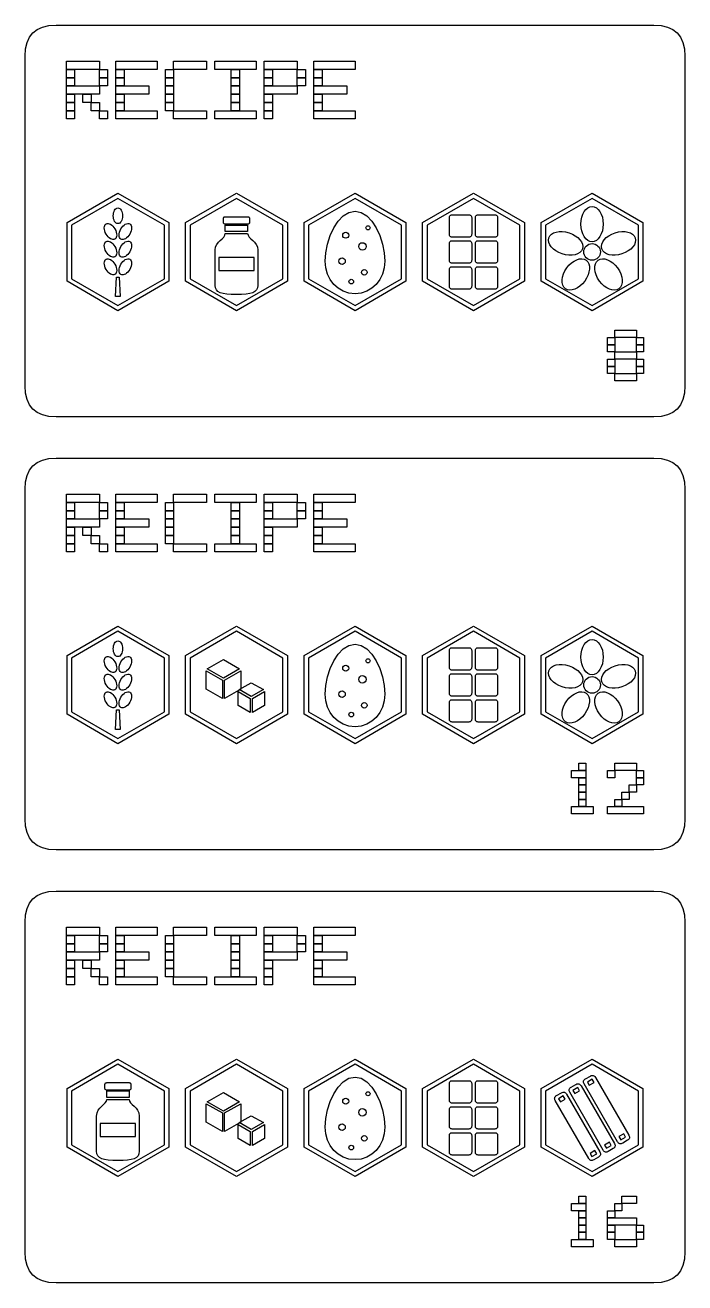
# Model space of a CAD drawing. Extents: x 4 to 296, y 4 to 580.
# Drawn here: x 208 to 272, y 147 to 269 of the extents above; entities that cross this region are included whole.
import ezdxf

# ---------------------------------------------------------------- set-up
doc = ezdxf.new("R2010")
doc.units = 0
doc.layers.add('CUT', color=1, linetype='CONTINUOUS')
doc.layers.add('RASTER', color=7, linetype='CONTINUOUS')

msp = doc.modelspace()

# ---------------------------------------------------------------- linework, layer by layer
at = {"layer": 'CUT'}
for points in [[(208, 266), (208.047, 266.703), (208.188, 267.312), (208.422, 267.828), (208.75, 268.25), (209.172, 268.578), (209.688, 268.812), (210.297, 268.953), (211, 269), (269, 269), (269.703, 268.953), (270.313, 268.812), (270.828, 268.578), (271.25, 268.25), (271.578, 267.828), (271.813, 267.312), (271.953, 266.703), (272, 266), (272, 234), (271.953, 233.297), (271.813, 232.687), (271.578, 232.172), (271.25, 231.75), (270.828, 231.422), (270.313, 231.187), (269.703, 231.047), (269, 231), (211, 231), (210.297, 231.047), (209.688, 231.187), (209.172, 231.422), (208.75, 231.75), (208.422, 232.172), (208.188, 232.687), (208.047, 233.297), (208, 234)], [(208, 224), (208.047, 224.703), (208.188, 225.312), (208.422, 225.828), (208.75, 226.25), (209.172, 226.578), (209.688, 226.812), (210.297, 226.953), (211, 227), (269, 227), (269.703, 226.953), (270.313, 226.812), (270.828, 226.578), (271.25, 226.25), (271.578, 225.828), (271.813, 225.312), (271.953, 224.703), (272, 224), (272, 192), (271.953, 191.297), (271.813, 190.687), (271.578, 190.172), (271.25, 189.75), (270.828, 189.422), (270.313, 189.187), (269.703, 189.047), (269, 189), (211, 189), (210.297, 189.047), (209.688, 189.187), (209.172, 189.422), (208.75, 189.75), (208.422, 190.172), (208.188, 190.687), (208.047, 191.297), (208, 192)], [(208, 182), (208.047, 182.703), (208.188, 183.312), (208.422, 183.828), (208.75, 184.25), (209.172, 184.578), (209.688, 184.812), (210.297, 184.953), (211, 185), (269, 185), (269.703, 184.953), (270.313, 184.812), (270.828, 184.578), (271.25, 184.25), (271.578, 183.828), (271.813, 183.312), (271.953, 182.703), (272, 182), (272, 150), (271.953, 149.297), (271.813, 148.687), (271.578, 148.172), (271.25, 147.75), (270.828, 147.422), (270.313, 147.187), (269.703, 147.047), (269, 147), (211, 147), (210.297, 147.047), (209.688, 147.187), (209.172, 147.422), (208.75, 147.75), (208.422, 148.172), (208.188, 148.687), (208.047, 149.297), (208, 150)]]:
    msp.add_lwpolyline(points, close=True, dxfattribs=at)
at = {"layer": 'RASTER'}
for points in [[(212, 265.5), (215.2, 265.5), (215.2, 264.7), (212, 264.7)], [(216.8, 265.5), (220.8, 265.5), (220.8, 264.7), (216.8, 264.7)], [(222.4, 265.5), (225.6, 265.5), (225.6, 264.7), (222.4, 264.7)], [(226.4, 265.5), (230.4, 265.5), (230.4, 264.7), (226.4, 264.7)], [(231.2, 265.5), (234.4, 265.5), (234.4, 264.7), (231.2, 264.7)], [(236, 265.5), (240, 265.5), (240, 264.7), (236, 264.7)], [(212, 264.7), (212.8, 264.7), (212.8, 263.9), (212, 263.9)], [(212, 263.9), (212.8, 263.9), (212.8, 263.1), (212, 263.1)], [(215.2, 264.7), (216, 264.7), (216, 263.9), (215.2, 263.9)], [(215.2, 263.9), (216, 263.9), (216, 263.1), (215.2, 263.1)], [(216.8, 264.7), (217.6, 264.7), (217.6, 263.9), (216.8, 263.9)], [(216.8, 263.9), (217.6, 263.9), (217.6, 263.1), (216.8, 263.1)], [(221.6, 264.7), (222.4, 264.7), (222.4, 263.9), (221.6, 263.9)], [(221.6, 263.9), (222.4, 263.9), (222.4, 263.1), (221.6, 263.1)], [(228, 264.7), (228.8, 264.7), (228.8, 263.9), (228, 263.9)], [(228, 263.9), (228.8, 263.9), (228.8, 263.1), (228, 263.1)], [(231.2, 264.7), (232, 264.7), (232, 263.9), (231.2, 263.9)], [(231.2, 263.9), (232, 263.9), (232, 263.1), (231.2, 263.1)], [(234.4, 264.7), (235.2, 264.7), (235.2, 263.9), (234.4, 263.9)], [(234.4, 263.9), (235.2, 263.9), (235.2, 263.1), (234.4, 263.1)], [(236, 264.7), (236.8, 264.7), (236.8, 263.9), (236, 263.9)], [(236, 263.9), (236.8, 263.9), (236.8, 263.1), (236, 263.1)], [(212, 263.1), (215.2, 263.1), (215.2, 262.3), (212, 262.3)], [(212, 262.3), (212.8, 262.3), (212.8, 261.5), (212, 261.5)], [(213.6, 262.3), (214.4, 262.3), (214.4, 261.5), (213.6, 261.5)], [(216.8, 263.1), (220, 263.1), (220, 262.3), (216.8, 262.3)], [(216.8, 262.3), (217.6, 262.3), (217.6, 261.5), (216.8, 261.5)], [(221.6, 263.1), (222.4, 263.1), (222.4, 262.3), (221.6, 262.3)], [(221.6, 262.3), (222.4, 262.3), (222.4, 261.5), (221.6, 261.5)], [(228, 263.1), (228.8, 263.1), (228.8, 262.3), (228, 262.3)], [(228, 262.3), (228.8, 262.3), (228.8, 261.5), (228, 261.5)], [(231.2, 263.1), (234.4, 263.1), (234.4, 262.3), (231.2, 262.3)], [(231.2, 262.3), (232, 262.3), (232, 261.5), (231.2, 261.5)], [(236, 263.1), (239.2, 263.1), (239.2, 262.3), (236, 262.3)], [(236, 262.3), (236.8, 262.3), (236.8, 261.5), (236, 261.5)], [(212, 261.5), (212.8, 261.5), (212.8, 260.7), (212, 260.7)], [(214.4, 261.5), (215.2, 261.5), (215.2, 260.7), (214.4, 260.7)], [(216.8, 261.5), (217.6, 261.5), (217.6, 260.7), (216.8, 260.7)], [(221.6, 261.5), (222.4, 261.5), (222.4, 260.7), (221.6, 260.7)], [(228, 261.5), (228.8, 261.5), (228.8, 260.7), (228, 260.7)], [(231.2, 261.5), (232, 261.5), (232, 260.7), (231.2, 260.7)], [(236, 261.5), (236.8, 261.5), (236.8, 260.7), (236, 260.7)], [(212, 260.7), (212.8, 260.7), (212.8, 259.9), (212, 259.9)], [(215.2, 260.7), (216, 260.7), (216, 259.9), (215.2, 259.9)], [(216.8, 260.7), (220.8, 260.7), (220.8, 259.9), (216.8, 259.9)], [(222.4, 260.7), (225.6, 260.7), (225.6, 259.9), (222.4, 259.9)], [(226.4, 260.7), (230.4, 260.7), (230.4, 259.9), (226.4, 259.9)], [(231.2, 260.7), (232, 260.7), (232, 259.9), (231.2, 259.9)], [(236, 260.7), (240, 260.7), (240, 259.9), (236, 259.9)], [(217, 252.7), (221.936, 249.85), (221.936, 244.15), (217, 241.3), (212.064, 244.15), (212.064, 249.85)], [(228.5, 252.7), (233.436, 249.85), (233.436, 244.15), (228.5, 241.3), (223.564, 244.15), (223.564, 249.85)], [(240, 252.7), (244.936, 249.85), (244.936, 244.15), (240, 241.3), (235.064, 244.15), (235.064, 249.85)], [(251.5, 252.7), (256.436, 249.85), (256.436, 244.15), (251.5, 241.3), (246.564, 244.15), (246.564, 249.85)], [(263, 252.7), (267.936, 249.85), (267.936, 244.15), (263, 241.3), (258.064, 244.15), (258.064, 249.85)], [(217, 252.2), (212.497, 249.6), (212.497, 244.4), (217, 241.8), (221.503, 244.4), (221.503, 249.6), (217, 252.2)], [(228.5, 252.2), (223.997, 249.6), (223.997, 244.4), (228.5, 241.8), (233.003, 244.4), (233.003, 249.6), (228.5, 252.2)], [(240, 252.2), (235.497, 249.6), (235.497, 244.4), (240, 241.8), (244.503, 244.4), (244.503, 249.6), (240, 252.2)], [(251.5, 252.2), (246.997, 249.6), (246.997, 244.4), (251.5, 241.8), (256.003, 244.4), (256.003, 249.6), (251.5, 252.2)], [(263, 252.2), (258.497, 249.6), (258.497, 244.4), (263, 241.8), (267.503, 244.4), (267.503, 249.6), (263, 252.2)], [(264.08, 249.7), (264.058, 249.355), (263.995, 249.034), (263.896, 248.744), (263.764, 248.491), (263.604, 248.282), (263.42, 248.124), (263.218, 248.025), (263, 247.99), (262.782, 248.025), (262.58, 248.124), (262.396, 248.282), (262.236, 248.491), (262.104, 248.744), (262.005, 249.034), (261.942, 249.355), (261.92, 249.7), (261.942, 250.045), (262.005, 250.366), (262.104, 250.656), (262.236, 250.909), (262.396, 251.118), (262.58, 251.276), (262.782, 251.375), (263, 251.41), (263.218, 251.375), (263.42, 251.276), (263.604, 251.118), (263.764, 250.909), (263.896, 250.656), (263.995, 250.366), (264.058, 250.045), (264.08, 249.7)], [(217.45, 250.51), (217.441, 250.356), (217.415, 250.212), (217.373, 250.082), (217.318, 249.969), (217.252, 249.876), (217.175, 249.805), (217.091, 249.761), (217, 249.745), (216.909, 249.761), (216.825, 249.805), (216.748, 249.876), (216.682, 249.969), (216.627, 250.082), (216.585, 250.212), (216.559, 250.356), (216.55, 250.51), (216.559, 250.664), (216.585, 250.808), (216.627, 250.938), (216.682, 251.051), (216.748, 251.144), (216.825, 251.215), (216.909, 251.259), (217, 251.275), (217.091, 251.259), (217.175, 251.215), (217.252, 251.144), (217.318, 251.051), (217.373, 250.938), (217.415, 250.808), (217.441, 250.664), (217.45, 250.51)], [(227.24, 250.24), (227.243, 250.282), (227.251, 250.319), (227.265, 250.35), (227.285, 250.375), (227.31, 250.395), (227.341, 250.409), (227.378, 250.417), (227.42, 250.42), (229.58, 250.42), (229.622, 250.417), (229.659, 250.409), (229.69, 250.395), (229.715, 250.375), (229.735, 250.35), (229.749, 250.319), (229.757, 250.282), (229.76, 250.24), (229.76, 249.88), (229.757, 249.838), (229.749, 249.801), (229.735, 249.77), (229.715, 249.745), (229.69, 249.725), (229.659, 249.711), (229.622, 249.703), (229.58, 249.7), (227.42, 249.7), (227.378, 249.703), (227.341, 249.711), (227.31, 249.725), (227.285, 249.745), (227.265, 249.77), (227.251, 249.801), (227.243, 249.838), (227.24, 249.88)], [(240, 250.96), (240.589, 250.84), (241.133, 250.504), (241.623, 249.992), (242.048, 249.34), (242.396, 248.587), (242.658, 247.771), (242.823, 246.929), (242.88, 246.1), (242.823, 245.448), (242.658, 244.848), (242.396, 244.312), (242.048, 243.85), (241.623, 243.472), (241.133, 243.189), (240.589, 243.012), (240, 242.95), (239.411, 243.012), (238.867, 243.189), (238.377, 243.472), (237.953, 243.85), (237.604, 244.312), (237.342, 244.848), (237.177, 245.448), (237.12, 246.1), (237.177, 246.929), (237.342, 247.771), (237.604, 248.587), (237.953, 249.34), (238.377, 249.992), (238.867, 250.504), (239.411, 250.84), (240, 250.96)], [(249.16, 250.33), (249.164, 250.393), (249.177, 250.448), (249.198, 250.495), (249.228, 250.532), (249.265, 250.562), (249.312, 250.583), (249.367, 250.596), (249.43, 250.6), (251.05, 250.6), (251.113, 250.596), (251.168, 250.583), (251.215, 250.562), (251.253, 250.532), (251.282, 250.495), (251.303, 250.448), (251.316, 250.393), (251.32, 250.33), (251.32, 248.71), (251.316, 248.647), (251.303, 248.592), (251.282, 248.545), (251.252, 248.507), (251.215, 248.478), (251.168, 248.457), (251.113, 248.444), (251.05, 248.44), (249.43, 248.44), (249.367, 248.444), (249.312, 248.457), (249.265, 248.478), (249.228, 248.507), (249.198, 248.545), (249.177, 248.592), (249.164, 248.647), (249.16, 248.71)], [(251.68, 250.33), (251.684, 250.393), (251.697, 250.448), (251.718, 250.495), (251.748, 250.532), (251.785, 250.562), (251.832, 250.583), (251.887, 250.596), (251.95, 250.6), (253.57, 250.6), (253.633, 250.596), (253.688, 250.583), (253.735, 250.562), (253.772, 250.532), (253.802, 250.495), (253.823, 250.448), (253.836, 250.393), (253.84, 250.33), (253.84, 248.71), (253.836, 248.647), (253.823, 248.592), (253.802, 248.545), (253.773, 248.507), (253.735, 248.478), (253.688, 248.457), (253.633, 248.444), (253.57, 248.44), (251.95, 248.44), (251.887, 248.444), (251.832, 248.457), (251.785, 248.478), (251.748, 248.507), (251.718, 248.545), (251.697, 248.592), (251.684, 248.647), (251.68, 248.71)], [(216.709, 249.227), (216.786, 249.073), (216.841, 248.92), (216.874, 248.771), (216.885, 248.631), (216.874, 248.504), (216.841, 248.394), (216.785, 248.304), (216.708, 248.24), (216.612, 248.205), (216.507, 248.201), (216.395, 248.228), (216.279, 248.281), (216.164, 248.361), (216.051, 248.464), (215.946, 248.588), (215.851, 248.732), (215.774, 248.887), (215.719, 249.04), (215.686, 249.189), (215.675, 249.329), (215.686, 249.456), (215.719, 249.566), (215.775, 249.656), (215.853, 249.72), (215.948, 249.755), (216.053, 249.759), (216.165, 249.732), (216.281, 249.679), (216.396, 249.599), (216.509, 249.496), (216.614, 249.372), (216.709, 249.227)], [(218.149, 248.732), (218.054, 248.588), (217.949, 248.464), (217.836, 248.361), (217.721, 248.281), (217.605, 248.228), (217.493, 248.201), (217.388, 248.205), (217.293, 248.24), (217.215, 248.304), (217.159, 248.394), (217.126, 248.504), (217.115, 248.631), (217.126, 248.771), (217.159, 248.92), (217.214, 249.073), (217.291, 249.227), (217.386, 249.372), (217.491, 249.496), (217.604, 249.599), (217.719, 249.679), (217.835, 249.732), (217.947, 249.759), (218.052, 249.755), (218.148, 249.72), (218.225, 249.656), (218.281, 249.566), (218.314, 249.456), (218.325, 249.329), (218.314, 249.189), (218.281, 249.04), (218.226, 248.887), (218.149, 248.732)], [(227.42, 249.61), (229.58, 249.61), (229.58, 248.98), (227.42, 248.98)], [(260.766, 248.861), (261.087, 248.734), (261.373, 248.575), (261.618, 248.391), (261.818, 248.187), (261.967, 247.97), (262.061, 247.747), (262.093, 247.524), (262.058, 247.306), (261.958, 247.11), (261.801, 246.948), (261.594, 246.822), (261.346, 246.734), (261.065, 246.687), (260.758, 246.682), (260.433, 246.722), (260.098, 246.807), (259.777, 246.935), (259.492, 247.094), (259.246, 247.278), (259.046, 247.482), (258.897, 247.698), (258.804, 247.921), (258.772, 248.145), (258.806, 248.363), (258.906, 248.559), (259.064, 248.721), (259.27, 248.847), (259.518, 248.934), (259.8, 248.982), (260.107, 248.986), (260.431, 248.947), (260.766, 248.861)], [(265.902, 246.807), (265.567, 246.722), (265.242, 246.682), (264.935, 246.687), (264.654, 246.734), (264.406, 246.822), (264.199, 246.948), (264.042, 247.11), (263.942, 247.306), (263.907, 247.524), (263.939, 247.747), (264.033, 247.97), (264.182, 248.187), (264.382, 248.391), (264.627, 248.575), (264.913, 248.734), (265.234, 248.861), (265.569, 248.947), (265.893, 248.986), (266.2, 248.982), (266.482, 248.934), (266.73, 248.847), (266.936, 248.721), (267.094, 248.559), (267.194, 248.363), (267.228, 248.145), (267.196, 247.921), (267.103, 247.698), (266.954, 247.482), (266.754, 247.278), (266.508, 247.094), (266.223, 246.935), (265.902, 246.807)], [(216.709, 247.517), (216.786, 247.363), (216.841, 247.21), (216.874, 247.061), (216.885, 246.921), (216.874, 246.794), (216.841, 246.684), (216.785, 246.594), (216.708, 246.53), (216.612, 246.495), (216.507, 246.491), (216.395, 246.518), (216.279, 246.571), (216.164, 246.651), (216.051, 246.754), (215.946, 246.878), (215.851, 247.022), (215.774, 247.177), (215.719, 247.33), (215.686, 247.479), (215.675, 247.619), (215.686, 247.746), (215.719, 247.856), (215.775, 247.946), (215.853, 248.01), (215.948, 248.045), (216.053, 248.049), (216.165, 248.022), (216.281, 247.969), (216.396, 247.889), (216.509, 247.786), (216.614, 247.662), (216.709, 247.517)], [(218.149, 247.022), (218.054, 246.878), (217.949, 246.754), (217.836, 246.651), (217.721, 246.571), (217.605, 246.518), (217.493, 246.491), (217.388, 246.495), (217.293, 246.53), (217.215, 246.594), (217.159, 246.684), (217.126, 246.794), (217.115, 246.921), (217.126, 247.061), (217.159, 247.21), (217.214, 247.363), (217.291, 247.517), (217.386, 247.662), (217.491, 247.786), (217.604, 247.889), (217.719, 247.969), (217.835, 248.022), (217.947, 248.049), (218.052, 248.045), (218.148, 248.01), (218.225, 247.946), (218.281, 247.856), (218.314, 247.746), (218.325, 247.619), (218.314, 247.479), (218.281, 247.33), (218.226, 247.177), (218.149, 247.022)], [(227.42, 248.8), (229.58, 248.8), (229.623, 248.612), (229.735, 248.446), (229.893, 248.287), (230.075, 248.125), (230.257, 247.946), (230.415, 247.737), (230.527, 247.486), (230.57, 247.18), (230.57, 243.76), (230.54, 243.515), (230.449, 243.316), (230.295, 243.159), (230.075, 243.04), (229.788, 242.955), (229.431, 242.899), (229.002, 242.869), (228.5, 242.86), (227.998, 242.869), (227.569, 242.899), (227.212, 242.955), (226.925, 243.04), (226.705, 243.159), (226.551, 243.316), (226.46, 243.515), (226.43, 243.76), (226.43, 247.18), (226.473, 247.486), (226.585, 247.737), (226.743, 247.946), (226.925, 248.125), (227.107, 248.287), (227.265, 248.446), (227.377, 248.612), (227.42, 248.8)], [(249.16, 247.81), (249.164, 247.873), (249.177, 247.928), (249.198, 247.975), (249.228, 248.012), (249.265, 248.042), (249.312, 248.063), (249.367, 248.076), (249.43, 248.08), (251.05, 248.08), (251.113, 248.076), (251.168, 248.063), (251.215, 248.042), (251.253, 248.012), (251.282, 247.975), (251.303, 247.928), (251.316, 247.873), (251.32, 247.81), (251.32, 246.19), (251.316, 246.127), (251.303, 246.072), (251.282, 246.025), (251.252, 245.987), (251.215, 245.958), (251.168, 245.937), (251.113, 245.924), (251.05, 245.92), (249.43, 245.92), (249.367, 245.924), (249.312, 245.937), (249.265, 245.958), (249.228, 245.987), (249.198, 246.025), (249.177, 246.072), (249.164, 246.127), (249.16, 246.19)], [(251.68, 247.81), (251.684, 247.873), (251.697, 247.928), (251.718, 247.975), (251.748, 248.012), (251.785, 248.042), (251.832, 248.063), (251.887, 248.076), (251.95, 248.08), (253.57, 248.08), (253.633, 248.076), (253.688, 248.063), (253.735, 248.042), (253.772, 248.012), (253.802, 247.975), (253.823, 247.928), (253.836, 247.873), (253.84, 247.81), (253.84, 246.19), (253.836, 246.127), (253.823, 246.072), (253.802, 246.025), (253.773, 245.987), (253.735, 245.958), (253.688, 245.937), (253.633, 245.924), (253.57, 245.92), (251.95, 245.92), (251.887, 245.924), (251.832, 245.937), (251.785, 245.958), (251.748, 245.987), (251.718, 246.025), (251.697, 246.072), (251.684, 246.127), (251.68, 246.19)], [(226.79, 246.46), (226.79, 245.2), (230.21, 245.2), (230.21, 246.46), (226.79, 246.46)], [(216.709, 245.807), (216.786, 245.653), (216.841, 245.5), (216.874, 245.351), (216.885, 245.211), (216.874, 245.084), (216.841, 244.974), (216.785, 244.884), (216.708, 244.82), (216.612, 244.785), (216.507, 244.781), (216.395, 244.808), (216.279, 244.861), (216.164, 244.941), (216.051, 245.044), (215.946, 245.168), (215.851, 245.312), (215.774, 245.467), (215.719, 245.62), (215.686, 245.769), (215.675, 245.909), (215.686, 246.036), (215.719, 246.146), (215.775, 246.236), (215.853, 246.3), (215.948, 246.335), (216.053, 246.339), (216.165, 246.312), (216.281, 246.259), (216.396, 246.179), (216.509, 246.076), (216.614, 245.952), (216.709, 245.807)], [(218.149, 245.312), (218.054, 245.168), (217.949, 245.044), (217.836, 244.941), (217.721, 244.861), (217.605, 244.808), (217.493, 244.781), (217.388, 244.785), (217.293, 244.82), (217.215, 244.884), (217.159, 244.974), (217.126, 245.084), (217.115, 245.211), (217.126, 245.351), (217.159, 245.5), (217.214, 245.653), (217.291, 245.807), (217.386, 245.952), (217.491, 246.076), (217.604, 246.179), (217.719, 246.259), (217.835, 246.312), (217.947, 246.339), (218.052, 246.335), (218.148, 246.3), (218.225, 246.236), (218.281, 246.146), (218.314, 246.036), (218.325, 245.909), (218.314, 245.769), (218.281, 245.62), (218.226, 245.467), (218.149, 245.312)], [(249.16, 245.29), (249.164, 245.353), (249.177, 245.408), (249.198, 245.455), (249.228, 245.492), (249.265, 245.522), (249.312, 245.543), (249.367, 245.556), (249.43, 245.56), (251.05, 245.56), (251.113, 245.556), (251.168, 245.543), (251.215, 245.522), (251.253, 245.492), (251.282, 245.455), (251.303, 245.408), (251.316, 245.353), (251.32, 245.29), (251.32, 243.67), (251.316, 243.607), (251.303, 243.552), (251.282, 243.505), (251.252, 243.467), (251.215, 243.438), (251.168, 243.417), (251.113, 243.404), (251.05, 243.4), (249.43, 243.4), (249.367, 243.404), (249.312, 243.417), (249.265, 243.438), (249.228, 243.467), (249.198, 243.505), (249.177, 243.552), (249.164, 243.607), (249.16, 243.67)], [(251.68, 245.29), (251.684, 245.353), (251.697, 245.408), (251.718, 245.455), (251.748, 245.492), (251.785, 245.522), (251.832, 245.543), (251.887, 245.556), (251.95, 245.56), (253.57, 245.56), (253.633, 245.556), (253.688, 245.543), (253.735, 245.522), (253.772, 245.492), (253.802, 245.455), (253.823, 245.408), (253.836, 245.353), (253.84, 245.29), (253.84, 243.67), (253.836, 243.607), (253.823, 243.552), (253.802, 243.505), (253.773, 243.467), (253.735, 243.438), (253.688, 243.417), (253.633, 243.404), (253.57, 243.4), (251.95, 243.4), (251.887, 243.404), (251.832, 243.417), (251.785, 243.438), (251.748, 243.467), (251.718, 243.505), (251.697, 243.552), (251.684, 243.607), (251.68, 243.67)], [(260.539, 245.45), (260.76, 245.716), (260.999, 245.939), (261.25, 246.116), (261.506, 246.243), (261.758, 246.318), (261.999, 246.337), (262.222, 246.299), (262.418, 246.199), (262.574, 246.043), (262.679, 245.843), (262.735, 245.608), (262.742, 245.345), (262.699, 245.063), (262.609, 244.769), (262.472, 244.473), (262.287, 244.181), (262.066, 243.915), (261.827, 243.692), (261.576, 243.516), (261.32, 243.389), (261.068, 243.314), (260.827, 243.294), (260.604, 243.332), (260.408, 243.432), (260.252, 243.588), (260.147, 243.788), (260.091, 244.023), (260.084, 244.286), (260.126, 244.569), (260.217, 244.862), (260.354, 245.159), (260.539, 245.45)], [(263.713, 244.181), (263.528, 244.473), (263.391, 244.769), (263.301, 245.063), (263.258, 245.345), (263.265, 245.608), (263.321, 245.843), (263.426, 246.043), (263.582, 246.199), (263.778, 246.299), (264.001, 246.337), (264.242, 246.318), (264.494, 246.243), (264.75, 246.116), (265.001, 245.939), (265.24, 245.716), (265.461, 245.45), (265.646, 245.159), (265.783, 244.862), (265.874, 244.569), (265.916, 244.286), (265.909, 244.023), (265.853, 243.788), (265.748, 243.588), (265.592, 243.432), (265.396, 243.332), (265.173, 243.294), (264.932, 243.314), (264.68, 243.389), (264.424, 243.516), (264.173, 243.692), (263.934, 243.915), (263.713, 244.181)], [(216.865, 244.57), (217.135, 244.57), (217.225, 242.68), (216.775, 242.68)], [(265.2, 239.4), (267.3, 239.4), (267.3, 238.7), (265.2, 238.7)], [(264.5, 238.7), (265.2, 238.7), (265.2, 238), (264.5, 238)], [(264.5, 238), (265.2, 238), (265.2, 237.3), (264.5, 237.3)], [(267.3, 238.7), (268, 238.7), (268, 238), (267.3, 238)], [(267.3, 238), (268, 238), (268, 237.3), (267.3, 237.3)], [(265.2, 237.3), (267.3, 237.3), (267.3, 236.6), (265.2, 236.6)], [(264.5, 236.6), (265.2, 236.6), (265.2, 235.9), (264.5, 235.9)], [(264.5, 235.9), (265.2, 235.9), (265.2, 235.2), (264.5, 235.2)], [(267.3, 236.6), (268, 236.6), (268, 235.9), (267.3, 235.9)], [(267.3, 235.9), (268, 235.9), (268, 235.2), (267.3, 235.2)], [(265.2, 235.2), (267.3, 235.2), (267.3, 234.5), (265.2, 234.5)], [(212, 223.5), (215.2, 223.5), (215.2, 222.7), (212, 222.7)], [(216.8, 223.5), (220.8, 223.5), (220.8, 222.7), (216.8, 222.7)], [(222.4, 223.5), (225.6, 223.5), (225.6, 222.7), (222.4, 222.7)], [(226.4, 223.5), (230.4, 223.5), (230.4, 222.7), (226.4, 222.7)], [(231.2, 223.5), (234.4, 223.5), (234.4, 222.7), (231.2, 222.7)], [(236, 223.5), (240, 223.5), (240, 222.7), (236, 222.7)], [(212, 222.7), (212.8, 222.7), (212.8, 221.9), (212, 221.9)], [(215.2, 222.7), (216, 222.7), (216, 221.9), (215.2, 221.9)], [(216.8, 222.7), (217.6, 222.7), (217.6, 221.9), (216.8, 221.9)], [(221.6, 222.7), (222.4, 222.7), (222.4, 221.9), (221.6, 221.9)], [(228, 222.7), (228.8, 222.7), (228.8, 221.9), (228, 221.9)], [(231.2, 222.7), (232, 222.7), (232, 221.9), (231.2, 221.9)], [(234.4, 222.7), (235.2, 222.7), (235.2, 221.9), (234.4, 221.9)], [(236, 222.7), (236.8, 222.7), (236.8, 221.9), (236, 221.9)], [(212, 221.9), (212.8, 221.9), (212.8, 221.1), (212, 221.1)], [(212, 221.1), (215.2, 221.1), (215.2, 220.3), (212, 220.3)], [(215.2, 221.9), (216, 221.9), (216, 221.1), (215.2, 221.1)], [(216.8, 221.9), (217.6, 221.9), (217.6, 221.1), (216.8, 221.1)], [(216.8, 221.1), (220, 221.1), (220, 220.3), (216.8, 220.3)], [(221.6, 221.9), (222.4, 221.9), (222.4, 221.1), (221.6, 221.1)], [(221.6, 221.1), (222.4, 221.1), (222.4, 220.3), (221.6, 220.3)], [(228, 221.9), (228.8, 221.9), (228.8, 221.1), (228, 221.1)], [(228, 221.1), (228.8, 221.1), (228.8, 220.3), (228, 220.3)], [(231.2, 221.9), (232, 221.9), (232, 221.1), (231.2, 221.1)], [(231.2, 221.1), (234.4, 221.1), (234.4, 220.3), (231.2, 220.3)], [(234.4, 221.9), (235.2, 221.9), (235.2, 221.1), (234.4, 221.1)], [(236, 221.9), (236.8, 221.9), (236.8, 221.1), (236, 221.1)], [(236, 221.1), (239.2, 221.1), (239.2, 220.3), (236, 220.3)], [(212, 220.3), (212.8, 220.3), (212.8, 219.5), (212, 219.5)], [(213.6, 220.3), (214.4, 220.3), (214.4, 219.5), (213.6, 219.5)], [(216.8, 220.3), (217.6, 220.3), (217.6, 219.5), (216.8, 219.5)], [(221.6, 220.3), (222.4, 220.3), (222.4, 219.5), (221.6, 219.5)], [(228, 220.3), (228.8, 220.3), (228.8, 219.5), (228, 219.5)], [(231.2, 220.3), (232, 220.3), (232, 219.5), (231.2, 219.5)], [(236, 220.3), (236.8, 220.3), (236.8, 219.5), (236, 219.5)], [(212, 219.5), (212.8, 219.5), (212.8, 218.7), (212, 218.7)], [(212, 218.7), (212.8, 218.7), (212.8, 217.9), (212, 217.9)], [(214.4, 219.5), (215.2, 219.5), (215.2, 218.7), (214.4, 218.7)], [(215.2, 218.7), (216, 218.7), (216, 217.9), (215.2, 217.9)], [(216.8, 219.5), (217.6, 219.5), (217.6, 218.7), (216.8, 218.7)], [(216.8, 218.7), (220.8, 218.7), (220.8, 217.9), (216.8, 217.9)], [(221.6, 219.5), (222.4, 219.5), (222.4, 218.7), (221.6, 218.7)], [(222.4, 218.7), (225.6, 218.7), (225.6, 217.9), (222.4, 217.9)], [(226.4, 218.7), (230.4, 218.7), (230.4, 217.9), (226.4, 217.9)], [(228, 219.5), (228.8, 219.5), (228.8, 218.7), (228, 218.7)], [(231.2, 219.5), (232, 219.5), (232, 218.7), (231.2, 218.7)], [(231.2, 218.7), (232, 218.7), (232, 217.9), (231.2, 217.9)], [(236, 219.5), (236.8, 219.5), (236.8, 218.7), (236, 218.7)], [(236, 218.7), (240, 218.7), (240, 217.9), (236, 217.9)], [(217, 210.7), (221.936, 207.85), (221.936, 202.15), (217, 199.3), (212.064, 202.15), (212.064, 207.85)], [(217, 210.2), (212.497, 207.6), (212.497, 202.4), (217, 199.8), (221.503, 202.4), (221.503, 207.6), (217, 210.2)], [(228.5, 210.7), (233.436, 207.85), (233.436, 202.15), (228.5, 199.3), (223.564, 202.15), (223.564, 207.85)], [(228.5, 210.2), (223.997, 207.6), (223.997, 202.4), (228.5, 199.8), (233.003, 202.4), (233.003, 207.6), (228.5, 210.2)], [(240, 210.7), (244.936, 207.85), (244.936, 202.15), (240, 199.3), (235.064, 202.15), (235.064, 207.85)], [(240, 210.2), (235.497, 207.6), (235.497, 202.4), (240, 199.8), (244.503, 202.4), (244.503, 207.6), (240, 210.2)], [(251.5, 210.7), (256.436, 207.85), (256.436, 202.15), (251.5, 199.3), (246.564, 202.15), (246.564, 207.85)], [(251.5, 210.2), (246.997, 207.6), (246.997, 202.4), (251.5, 199.8), (256.003, 202.4), (256.003, 207.6), (251.5, 210.2)], [(263, 210.7), (267.936, 207.85), (267.936, 202.15), (263, 199.3), (258.064, 202.15), (258.064, 207.85)], [(263, 210.2), (258.497, 207.6), (258.497, 202.4), (263, 199.8), (267.503, 202.4), (267.503, 207.6), (263, 210.2)], [(217.45, 208.51), (217.441, 208.356), (217.415, 208.212), (217.373, 208.082), (217.318, 207.969), (217.252, 207.876), (217.175, 207.805), (217.091, 207.761), (217, 207.745), (216.909, 207.761), (216.825, 207.805), (216.748, 207.876), (216.682, 207.969), (216.627, 208.082), (216.585, 208.212), (216.559, 208.356), (216.55, 208.51), (216.559, 208.664), (216.585, 208.808), (216.627, 208.938), (216.682, 209.051), (216.748, 209.144), (216.825, 209.215), (216.909, 209.259), (217, 209.275), (217.091, 209.259), (217.175, 209.215), (217.252, 209.144), (217.318, 209.051), (217.373, 208.938), (217.415, 208.808), (217.441, 208.664), (217.45, 208.51)], [(240, 208.96), (240.589, 208.84), (241.133, 208.504), (241.623, 207.992), (242.048, 207.34), (242.396, 206.587), (242.658, 205.771), (242.823, 204.929), (242.88, 204.1), (242.823, 203.448), (242.658, 202.848), (242.396, 202.312), (242.048, 201.85), (241.623, 201.472), (241.133, 201.189), (240.589, 201.012), (240, 200.95), (239.411, 201.012), (238.867, 201.189), (238.377, 201.472), (237.953, 201.85), (237.604, 202.312), (237.342, 202.848), (237.177, 203.448), (237.12, 204.1), (237.177, 204.929), (237.342, 205.771), (237.604, 206.587), (237.953, 207.34), (238.377, 207.992), (238.867, 208.504), (239.411, 208.84), (240, 208.96)], [(264.08, 207.7), (264.058, 207.355), (263.995, 207.034), (263.896, 206.744), (263.764, 206.491), (263.604, 206.282), (263.42, 206.124), (263.218, 206.025), (263, 205.99), (262.782, 206.025), (262.58, 206.124), (262.396, 206.282), (262.236, 206.491), (262.104, 206.744), (262.005, 207.034), (261.942, 207.355), (261.92, 207.7), (261.942, 208.045), (262.005, 208.366), (262.104, 208.656), (262.236, 208.909), (262.396, 209.118), (262.58, 209.276), (262.782, 209.375), (263, 209.41), (263.218, 209.375), (263.42, 209.276), (263.604, 209.118), (263.764, 208.909), (263.896, 208.656), (263.995, 208.366), (264.058, 208.045), (264.08, 207.7)], [(216.709, 207.227), (216.786, 207.073), (216.841, 206.92), (216.874, 206.771), (216.885, 206.631), (216.874, 206.504), (216.841, 206.394), (216.785, 206.304), (216.708, 206.24), (216.612, 206.205), (216.507, 206.201), (216.395, 206.228), (216.279, 206.281), (216.164, 206.361), (216.051, 206.464), (215.946, 206.588), (215.851, 206.732), (215.774, 206.887), (215.719, 207.04), (215.686, 207.189), (215.675, 207.329), (215.686, 207.456), (215.719, 207.566), (215.775, 207.656), (215.853, 207.72), (215.948, 207.755), (216.053, 207.759), (216.165, 207.732), (216.281, 207.679), (216.396, 207.599), (216.509, 207.496), (216.614, 207.372), (216.709, 207.227)], [(218.149, 206.732), (218.054, 206.588), (217.949, 206.464), (217.836, 206.361), (217.721, 206.281), (217.605, 206.228), (217.493, 206.201), (217.388, 206.205), (217.293, 206.24), (217.215, 206.304), (217.159, 206.394), (217.126, 206.504), (217.115, 206.631), (217.126, 206.771), (217.159, 206.92), (217.214, 207.073), (217.291, 207.227), (217.386, 207.372), (217.491, 207.496), (217.604, 207.599), (217.719, 207.679), (217.835, 207.732), (217.947, 207.759), (218.052, 207.755), (218.148, 207.72), (218.225, 207.656), (218.281, 207.566), (218.314, 207.456), (218.325, 207.329), (218.314, 207.189), (218.281, 207.04), (218.226, 206.887), (218.149, 206.732)], [(227.24, 207.466), (228.806, 206.566), (227.24, 205.666), (225.674, 206.566)], [(249.16, 208.33), (249.164, 208.393), (249.177, 208.448), (249.198, 208.495), (249.228, 208.532), (249.265, 208.562), (249.312, 208.583), (249.367, 208.596), (249.43, 208.6), (251.05, 208.6), (251.113, 208.596), (251.168, 208.583), (251.215, 208.562), (251.253, 208.532), (251.282, 208.495), (251.303, 208.448), (251.316, 208.393), (251.32, 208.33), (251.32, 206.71), (251.316, 206.647), (251.303, 206.592), (251.282, 206.545), (251.252, 206.507), (251.215, 206.478), (251.168, 206.457), (251.113, 206.444), (251.05, 206.44), (249.43, 206.44), (249.367, 206.444), (249.312, 206.457), (249.265, 206.478), (249.228, 206.507), (249.198, 206.545), (249.177, 206.592), (249.164, 206.647), (249.16, 206.71)], [(251.68, 208.33), (251.684, 208.393), (251.697, 208.448), (251.718, 208.495), (251.748, 208.532), (251.785, 208.562), (251.832, 208.583), (251.887, 208.596), (251.95, 208.6), (253.57, 208.6), (253.633, 208.596), (253.688, 208.583), (253.735, 208.562), (253.772, 208.532), (253.802, 208.495), (253.823, 208.448), (253.836, 208.393), (253.84, 208.33), (253.84, 206.71), (253.836, 206.647), (253.823, 206.592), (253.802, 206.545), (253.773, 206.507), (253.735, 206.478), (253.688, 206.457), (253.633, 206.444), (253.57, 206.44), (251.95, 206.44), (251.887, 206.444), (251.832, 206.457), (251.785, 206.478), (251.748, 206.507), (251.718, 206.545), (251.697, 206.592), (251.684, 206.647), (251.68, 206.71)], [(225.564, 206.377), (227.13, 205.477), (227.13, 203.677), (225.564, 204.577)], [(227.35, 205.477), (228.916, 206.377), (228.916, 204.577), (227.35, 203.677)], [(260.766, 206.861), (261.087, 206.734), (261.373, 206.575), (261.618, 206.391), (261.818, 206.187), (261.967, 205.97), (262.061, 205.747), (262.093, 205.524), (262.058, 205.306), (261.958, 205.11), (261.801, 204.948), (261.594, 204.822), (261.346, 204.734), (261.065, 204.687), (260.758, 204.682), (260.433, 204.722), (260.098, 204.807), (259.777, 204.935), (259.492, 205.094), (259.246, 205.278), (259.046, 205.482), (258.897, 205.698), (258.804, 205.921), (258.772, 206.145), (258.806, 206.363), (258.906, 206.559), (259.064, 206.721), (259.27, 206.847), (259.518, 206.934), (259.8, 206.982), (260.107, 206.986), (260.431, 206.947), (260.766, 206.861)], [(265.902, 204.807), (265.567, 204.722), (265.242, 204.682), (264.935, 204.687), (264.654, 204.734), (264.406, 204.822), (264.199, 204.948), (264.042, 205.11), (263.942, 205.306), (263.907, 205.524), (263.939, 205.747), (264.033, 205.97), (264.182, 206.187), (264.382, 206.391), (264.627, 206.575), (264.913, 206.734), (265.234, 206.861), (265.569, 206.947), (265.893, 206.986), (266.2, 206.982), (266.482, 206.934), (266.73, 206.847), (266.936, 206.721), (267.094, 206.559), (267.194, 206.363), (267.228, 206.145), (267.196, 205.921), (267.103, 205.698), (266.954, 205.482), (266.754, 205.278), (266.508, 205.094), (266.223, 204.935), (265.902, 204.807)], [(216.709, 205.517), (216.786, 205.363), (216.841, 205.21), (216.874, 205.061), (216.885, 204.921), (216.874, 204.794), (216.841, 204.684), (216.785, 204.594), (216.708, 204.53), (216.612, 204.495), (216.507, 204.491), (216.395, 204.518), (216.279, 204.571), (216.164, 204.651), (216.051, 204.754), (215.946, 204.878), (215.851, 205.022), (215.774, 205.177), (215.719, 205.33), (215.686, 205.479), (215.675, 205.619), (215.686, 205.746), (215.719, 205.856), (215.775, 205.946), (215.853, 206.01), (215.948, 206.045), (216.053, 206.049), (216.165, 206.022), (216.281, 205.969), (216.396, 205.889), (216.509, 205.786), (216.614, 205.662), (216.709, 205.517)], [(218.149, 205.022), (218.054, 204.878), (217.949, 204.754), (217.836, 204.651), (217.721, 204.571), (217.605, 204.518), (217.493, 204.491), (217.388, 204.495), (217.293, 204.53), (217.215, 204.594), (217.159, 204.684), (217.126, 204.794), (217.115, 204.921), (217.126, 205.061), (217.159, 205.21), (217.214, 205.363), (217.291, 205.517), (217.386, 205.662), (217.491, 205.786), (217.604, 205.889), (217.719, 205.969), (217.835, 206.022), (217.947, 206.049), (218.052, 206.045), (218.148, 206.01), (218.225, 205.946), (218.281, 205.856), (218.314, 205.746), (218.325, 205.619), (218.314, 205.479), (218.281, 205.33), (218.226, 205.177), (218.149, 205.022)], [(229.94, 205.216), (231.115, 204.541), (229.94, 203.866), (228.766, 204.541)], [(249.16, 205.81), (249.164, 205.873), (249.177, 205.928), (249.198, 205.975), (249.228, 206.012), (249.265, 206.042), (249.312, 206.063), (249.367, 206.076), (249.43, 206.08), (251.05, 206.08), (251.113, 206.076), (251.168, 206.063), (251.215, 206.042), (251.253, 206.012), (251.282, 205.975), (251.303, 205.928), (251.316, 205.873), (251.32, 205.81), (251.32, 204.19), (251.316, 204.127), (251.303, 204.072), (251.282, 204.025), (251.252, 203.987), (251.215, 203.958), (251.168, 203.937), (251.113, 203.924), (251.05, 203.92), (249.43, 203.92), (249.367, 203.924), (249.312, 203.937), (249.265, 203.958), (249.228, 203.987), (249.198, 204.025), (249.177, 204.072), (249.164, 204.127), (249.16, 204.19)], [(251.68, 205.81), (251.684, 205.873), (251.697, 205.928), (251.718, 205.975), (251.748, 206.012), (251.785, 206.042), (251.832, 206.063), (251.887, 206.076), (251.95, 206.08), (253.57, 206.08), (253.633, 206.076), (253.688, 206.063), (253.735, 206.042), (253.772, 206.012), (253.802, 205.975), (253.823, 205.928), (253.836, 205.873), (253.84, 205.81), (253.84, 204.19), (253.836, 204.127), (253.823, 204.072), (253.802, 204.025), (253.773, 203.987), (253.735, 203.958), (253.688, 203.937), (253.633, 203.924), (253.57, 203.92), (251.95, 203.92), (251.887, 203.924), (251.832, 203.937), (251.785, 203.958), (251.748, 203.987), (251.718, 204.025), (251.697, 204.072), (251.684, 204.127), (251.68, 204.19)], [(216.709, 203.807), (216.786, 203.653), (216.841, 203.5), (216.874, 203.351), (216.885, 203.211), (216.874, 203.084), (216.841, 202.974), (216.785, 202.884), (216.708, 202.82), (216.612, 202.785), (216.507, 202.781), (216.395, 202.808), (216.279, 202.861), (216.164, 202.941), (216.051, 203.044), (215.946, 203.168), (215.851, 203.312), (215.774, 203.467), (215.719, 203.62), (215.686, 203.769), (215.675, 203.909), (215.686, 204.036), (215.719, 204.146), (215.775, 204.236), (215.853, 204.3), (215.948, 204.335), (216.053, 204.339), (216.165, 204.312), (216.281, 204.259), (216.396, 204.179), (216.509, 204.076), (216.614, 203.952), (216.709, 203.807)], [(218.149, 203.312), (218.054, 203.168), (217.949, 203.044), (217.836, 202.941), (217.721, 202.861), (217.605, 202.808), (217.493, 202.781), (217.388, 202.785), (217.293, 202.82), (217.215, 202.884), (217.159, 202.974), (217.126, 203.084), (217.115, 203.211), (217.126, 203.351), (217.159, 203.5), (217.214, 203.653), (217.291, 203.807), (217.386, 203.952), (217.491, 204.076), (217.604, 204.179), (217.719, 204.259), (217.835, 204.312), (217.947, 204.339), (218.052, 204.335), (218.148, 204.3), (218.225, 204.236), (218.281, 204.146), (218.314, 204.036), (218.325, 203.909), (218.314, 203.769), (218.281, 203.62), (218.226, 203.467), (218.149, 203.312)], [(228.656, 204.352), (229.83, 203.677), (229.83, 202.327), (228.656, 203.002)], [(230.05, 203.677), (231.224, 204.352), (231.224, 203.002), (230.05, 202.327)], [(260.539, 203.45), (260.76, 203.716), (260.999, 203.939), (261.25, 204.116), (261.506, 204.243), (261.758, 204.318), (261.999, 204.337), (262.222, 204.299), (262.418, 204.199), (262.574, 204.043), (262.679, 203.843), (262.735, 203.608), (262.742, 203.345), (262.699, 203.063), (262.609, 202.769), (262.472, 202.473), (262.287, 202.181), (262.066, 201.915), (261.827, 201.692), (261.576, 201.516), (261.32, 201.389), (261.068, 201.314), (260.827, 201.294), (260.604, 201.332), (260.408, 201.432), (260.252, 201.588), (260.147, 201.788), (260.091, 202.023), (260.084, 202.286), (260.126, 202.569), (260.217, 202.862), (260.354, 203.159), (260.539, 203.45)], [(263.713, 202.181), (263.528, 202.473), (263.391, 202.769), (263.301, 203.063), (263.258, 203.345), (263.265, 203.608), (263.321, 203.843), (263.426, 204.043), (263.582, 204.199), (263.778, 204.299), (264.001, 204.337), (264.242, 204.318), (264.494, 204.243), (264.75, 204.116), (265.001, 203.939), (265.24, 203.716), (265.461, 203.45), (265.646, 203.159), (265.783, 202.862), (265.874, 202.569), (265.916, 202.286), (265.909, 202.023), (265.853, 201.788), (265.748, 201.588), (265.592, 201.432), (265.396, 201.332), (265.173, 201.294), (264.932, 201.314), (264.68, 201.389), (264.424, 201.516), (264.173, 201.692), (263.934, 201.915), (263.713, 202.181)], [(216.865, 202.57), (217.135, 202.57), (217.225, 200.68), (216.775, 200.68)], [(249.16, 203.29), (249.164, 203.353), (249.177, 203.408), (249.198, 203.455), (249.228, 203.492), (249.265, 203.522), (249.312, 203.543), (249.367, 203.556), (249.43, 203.56), (251.05, 203.56), (251.113, 203.556), (251.168, 203.543), (251.215, 203.522), (251.253, 203.492), (251.282, 203.455), (251.303, 203.408), (251.316, 203.353), (251.32, 203.29), (251.32, 201.67), (251.316, 201.607), (251.303, 201.552), (251.282, 201.505), (251.252, 201.467), (251.215, 201.438), (251.168, 201.417), (251.113, 201.404), (251.05, 201.4), (249.43, 201.4), (249.367, 201.404), (249.312, 201.417), (249.265, 201.438), (249.228, 201.467), (249.198, 201.505), (249.177, 201.552), (249.164, 201.607), (249.16, 201.67)], [(251.68, 203.29), (251.684, 203.353), (251.697, 203.408), (251.718, 203.455), (251.748, 203.492), (251.785, 203.522), (251.832, 203.543), (251.887, 203.556), (251.95, 203.56), (253.57, 203.56), (253.633, 203.556), (253.688, 203.543), (253.735, 203.522), (253.772, 203.492), (253.802, 203.455), (253.823, 203.408), (253.836, 203.353), (253.84, 203.29), (253.84, 201.67), (253.836, 201.607), (253.823, 201.552), (253.802, 201.505), (253.773, 201.467), (253.735, 201.438), (253.688, 201.417), (253.633, 201.404), (253.57, 201.4), (251.95, 201.4), (251.887, 201.404), (251.832, 201.417), (251.785, 201.438), (251.748, 201.467), (251.718, 201.505), (251.697, 201.552), (251.684, 201.607), (251.68, 201.67)], [(261, 196.7), (262.4, 196.7), (262.4, 196), (261, 196)], [(261.7, 197.4), (262.4, 197.4), (262.4, 196.7), (261.7, 196.7)], [(264.5, 196.7), (265.2, 196.7), (265.2, 196), (264.5, 196)], [(265.2, 197.4), (267.3, 197.4), (267.3, 196.7), (265.2, 196.7)], [(267.3, 196.7), (268, 196.7), (268, 196), (267.3, 196)], [(261.7, 196), (262.4, 196), (262.4, 195.3), (261.7, 195.3)], [(261.7, 195.3), (262.4, 195.3), (262.4, 194.6), (261.7, 194.6)], [(266.6, 195.3), (267.3, 195.3), (267.3, 194.6), (266.6, 194.6)], [(267.3, 196), (268, 196), (268, 195.3), (267.3, 195.3)], [(261.7, 194.6), (262.4, 194.6), (262.4, 193.9), (261.7, 193.9)], [(265.9, 194.6), (266.6, 194.6), (266.6, 193.9), (265.9, 193.9)], [(261, 193.2), (263.1, 193.2), (263.1, 192.5), (261, 192.5)], [(261.7, 193.9), (262.4, 193.9), (262.4, 193.2), (261.7, 193.2)], [(264.5, 193.2), (268, 193.2), (268, 192.5), (264.5, 192.5)], [(265.2, 193.9), (265.9, 193.9), (265.9, 193.2), (265.2, 193.2)], [(212, 181.5), (215.2, 181.5), (215.2, 180.7), (212, 180.7)], [(212, 180.7), (212.8, 180.7), (212.8, 179.9), (212, 179.9)], [(215.2, 180.7), (216, 180.7), (216, 179.9), (215.2, 179.9)], [(216.8, 181.5), (220.8, 181.5), (220.8, 180.7), (216.8, 180.7)], [(216.8, 180.7), (217.6, 180.7), (217.6, 179.9), (216.8, 179.9)], [(221.6, 180.7), (222.4, 180.7), (222.4, 179.9), (221.6, 179.9)], [(222.4, 181.5), (225.6, 181.5), (225.6, 180.7), (222.4, 180.7)], [(226.4, 181.5), (230.4, 181.5), (230.4, 180.7), (226.4, 180.7)], [(228, 180.7), (228.8, 180.7), (228.8, 179.9), (228, 179.9)], [(231.2, 181.5), (234.4, 181.5), (234.4, 180.7), (231.2, 180.7)], [(231.2, 180.7), (232, 180.7), (232, 179.9), (231.2, 179.9)], [(234.4, 180.7), (235.2, 180.7), (235.2, 179.9), (234.4, 179.9)], [(236, 181.5), (240, 181.5), (240, 180.7), (236, 180.7)], [(236, 180.7), (236.8, 180.7), (236.8, 179.9), (236, 179.9)], [(212, 179.9), (212.8, 179.9), (212.8, 179.1), (212, 179.1)], [(215.2, 179.9), (216, 179.9), (216, 179.1), (215.2, 179.1)], [(216.8, 179.9), (217.6, 179.9), (217.6, 179.1), (216.8, 179.1)], [(221.6, 179.9), (222.4, 179.9), (222.4, 179.1), (221.6, 179.1)], [(228, 179.9), (228.8, 179.9), (228.8, 179.1), (228, 179.1)], [(231.2, 179.9), (232, 179.9), (232, 179.1), (231.2, 179.1)], [(234.4, 179.9), (235.2, 179.9), (235.2, 179.1), (234.4, 179.1)], [(236, 179.9), (236.8, 179.9), (236.8, 179.1), (236, 179.1)], [(212, 179.1), (215.2, 179.1), (215.2, 178.3), (212, 178.3)], [(212, 178.3), (212.8, 178.3), (212.8, 177.5), (212, 177.5)], [(213.6, 178.3), (214.4, 178.3), (214.4, 177.5), (213.6, 177.5)], [(216.8, 179.1), (220, 179.1), (220, 178.3), (216.8, 178.3)], [(216.8, 178.3), (217.6, 178.3), (217.6, 177.5), (216.8, 177.5)], [(221.6, 179.1), (222.4, 179.1), (222.4, 178.3), (221.6, 178.3)], [(221.6, 178.3), (222.4, 178.3), (222.4, 177.5), (221.6, 177.5)], [(228, 179.1), (228.8, 179.1), (228.8, 178.3), (228, 178.3)], [(228, 178.3), (228.8, 178.3), (228.8, 177.5), (228, 177.5)], [(231.2, 179.1), (234.4, 179.1), (234.4, 178.3), (231.2, 178.3)], [(231.2, 178.3), (232, 178.3), (232, 177.5), (231.2, 177.5)], [(236, 179.1), (239.2, 179.1), (239.2, 178.3), (236, 178.3)], [(236, 178.3), (236.8, 178.3), (236.8, 177.5), (236, 177.5)], [(212, 177.5), (212.8, 177.5), (212.8, 176.7), (212, 176.7)], [(214.4, 177.5), (215.2, 177.5), (215.2, 176.7), (214.4, 176.7)], [(216.8, 177.5), (217.6, 177.5), (217.6, 176.7), (216.8, 176.7)], [(221.6, 177.5), (222.4, 177.5), (222.4, 176.7), (221.6, 176.7)], [(228, 177.5), (228.8, 177.5), (228.8, 176.7), (228, 176.7)], [(231.2, 177.5), (232, 177.5), (232, 176.7), (231.2, 176.7)], [(236, 177.5), (236.8, 177.5), (236.8, 176.7), (236, 176.7)], [(212, 176.7), (212.8, 176.7), (212.8, 175.9), (212, 175.9)], [(215.2, 176.7), (216, 176.7), (216, 175.9), (215.2, 175.9)], [(216.8, 176.7), (220.8, 176.7), (220.8, 175.9), (216.8, 175.9)], [(222.4, 176.7), (225.6, 176.7), (225.6, 175.9), (222.4, 175.9)], [(226.4, 176.7), (230.4, 176.7), (230.4, 175.9), (226.4, 175.9)], [(231.2, 176.7), (232, 176.7), (232, 175.9), (231.2, 175.9)], [(236, 176.7), (240, 176.7), (240, 175.9), (236, 175.9)], [(217, 168.7), (221.936, 165.85), (221.936, 160.15), (217, 157.3), (212.064, 160.15), (212.064, 165.85)], [(228.5, 168.7), (233.436, 165.85), (233.436, 160.15), (228.5, 157.3), (223.564, 160.15), (223.564, 165.85)], [(240, 168.7), (244.936, 165.85), (244.936, 160.15), (240, 157.3), (235.064, 160.15), (235.064, 165.85)], [(251.5, 168.7), (256.436, 165.85), (256.436, 160.15), (251.5, 157.3), (246.564, 160.15), (246.564, 165.85)], [(263, 168.7), (267.936, 165.85), (267.936, 160.15), (263, 157.3), (258.064, 160.15), (258.064, 165.85)], [(217, 168.2), (212.497, 165.6), (212.497, 160.4), (217, 157.8), (221.503, 160.4), (221.503, 165.6), (217, 168.2)], [(228.5, 168.2), (223.997, 165.6), (223.997, 160.4), (228.5, 157.8), (233.003, 160.4), (233.003, 165.6), (228.5, 168.2)], [(240, 168.2), (235.497, 165.6), (235.497, 160.4), (240, 157.8), (244.503, 160.4), (244.503, 165.6), (240, 168.2)], [(251.5, 168.2), (246.997, 165.6), (246.997, 160.4), (251.5, 157.8), (256.003, 160.4), (256.003, 165.6), (251.5, 168.2)], [(263, 168.2), (258.497, 165.6), (258.497, 160.4), (263, 157.8), (267.503, 160.4), (267.503, 165.6), (263, 168.2)], [(215.74, 166.24), (215.743, 166.282), (215.751, 166.319), (215.765, 166.35), (215.785, 166.375), (215.81, 166.395), (215.841, 166.409), (215.878, 166.417), (215.92, 166.42), (218.08, 166.42), (218.122, 166.417), (218.159, 166.409), (218.19, 166.395), (218.215, 166.375), (218.235, 166.35), (218.249, 166.319), (218.257, 166.282), (218.26, 166.24), (218.26, 165.88), (218.257, 165.838), (218.249, 165.801), (218.235, 165.77), (218.215, 165.745), (218.19, 165.725), (218.159, 165.711), (218.122, 165.703), (218.08, 165.7), (215.92, 165.7), (215.878, 165.703), (215.841, 165.711), (215.81, 165.725), (215.785, 165.745), (215.765, 165.77), (215.751, 165.801), (215.743, 165.838), (215.74, 165.88)], [(240, 166.96), (240.589, 166.84), (241.133, 166.504), (241.623, 165.992), (242.048, 165.34), (242.396, 164.587), (242.658, 163.771), (242.823, 162.929), (242.88, 162.1), (242.823, 161.448), (242.658, 160.848), (242.396, 160.312), (242.048, 159.85), (241.623, 159.472), (241.133, 159.189), (240.589, 159.012), (240, 158.95), (239.411, 159.012), (238.867, 159.189), (238.377, 159.472), (237.953, 159.85), (237.604, 160.312), (237.342, 160.848), (237.177, 161.448), (237.12, 162.1), (237.177, 162.929), (237.342, 163.771), (237.604, 164.587), (237.953, 165.34), (238.377, 165.992), (238.867, 166.504), (239.411, 166.84), (240, 166.96)], [(249.16, 166.33), (249.164, 166.393), (249.177, 166.448), (249.198, 166.495), (249.228, 166.532), (249.265, 166.562), (249.312, 166.583), (249.367, 166.596), (249.43, 166.6), (251.05, 166.6), (251.113, 166.596), (251.168, 166.583), (251.215, 166.562), (251.253, 166.532), (251.282, 166.495), (251.303, 166.448), (251.316, 166.393), (251.32, 166.33), (251.32, 164.71), (251.316, 164.647), (251.303, 164.592), (251.282, 164.545), (251.252, 164.507), (251.215, 164.478), (251.168, 164.457), (251.113, 164.444), (251.05, 164.44), (249.43, 164.44), (249.367, 164.444), (249.312, 164.457), (249.265, 164.478), (249.228, 164.507), (249.198, 164.545), (249.177, 164.592), (249.164, 164.647), (249.16, 164.71)], [(251.68, 166.33), (251.684, 166.393), (251.697, 166.448), (251.718, 166.495), (251.748, 166.532), (251.785, 166.562), (251.832, 166.583), (251.887, 166.596), (251.95, 166.6), (253.57, 166.6), (253.633, 166.596), (253.688, 166.583), (253.735, 166.562), (253.772, 166.532), (253.802, 166.495), (253.823, 166.448), (253.836, 166.393), (253.84, 166.33), (253.84, 164.71), (253.836, 164.647), (253.823, 164.592), (253.802, 164.545), (253.773, 164.507), (253.735, 164.478), (253.688, 164.457), (253.633, 164.444), (253.57, 164.44), (251.95, 164.44), (251.887, 164.444), (251.832, 164.457), (251.785, 164.478), (251.748, 164.507), (251.718, 164.545), (251.697, 164.592), (251.684, 164.647), (251.68, 164.71)], [(260.834, 165.491), (260.797, 165.567), (260.775, 165.639), (260.769, 165.706), (260.777, 165.77), (260.802, 165.829), (260.841, 165.884), (260.896, 165.936), (260.966, 165.983), (261.434, 166.253), (261.51, 166.29), (261.581, 166.312), (261.649, 166.319), (261.713, 166.31), (261.772, 166.286), (261.827, 166.246), (261.879, 166.191), (261.926, 166.121), (265.166, 160.509), (265.203, 160.433), (265.225, 160.361), (265.231, 160.294), (265.223, 160.23), (265.198, 160.171), (265.159, 160.116), (265.104, 160.064), (265.034, 160.017), (264.566, 159.747), (264.49, 159.71), (264.419, 159.688), (264.351, 159.681), (264.287, 159.69), (264.228, 159.714), (264.173, 159.754), (264.121, 159.809), (264.074, 159.879)], [(261.146, 165.671), (261.326, 165.359), (261.794, 165.629), (261.614, 165.941), (261.146, 165.671)], [(262.237, 166.301), (262.2, 166.377), (262.178, 166.449), (262.172, 166.516), (262.18, 166.58), (262.204, 166.639), (262.244, 166.694), (262.299, 166.746), (262.369, 166.793), (262.837, 167.063), (262.913, 167.1), (262.984, 167.122), (263.052, 167.129), (263.116, 167.12), (263.175, 167.096), (263.23, 167.056), (263.281, 167.001), (263.329, 166.931), (266.569, 161.319), (266.606, 161.243), (266.628, 161.171), (266.634, 161.104), (266.626, 161.04), (266.601, 160.981), (266.562, 160.926), (266.507, 160.874), (266.437, 160.827), (265.969, 160.557), (265.893, 160.52), (265.821, 160.498), (265.754, 160.491), (265.69, 160.5), (265.631, 160.524), (265.576, 160.564), (265.524, 160.619), (265.477, 160.689)], [(262.549, 166.481), (262.729, 166.169), (263.197, 166.439), (263.017, 166.751), (262.549, 166.481)], [(215.92, 164.8), (218.08, 164.8), (218.123, 164.612), (218.235, 164.446), (218.393, 164.287), (218.575, 164.125), (218.757, 163.946), (218.915, 163.737), (219.027, 163.486), (219.07, 163.18), (219.07, 159.76), (219.04, 159.515), (218.949, 159.316), (218.795, 159.159), (218.575, 159.04), (218.288, 158.955), (217.931, 158.899), (217.502, 158.869), (217, 158.86), (216.498, 158.869), (216.069, 158.899), (215.712, 158.955), (215.425, 159.04), (215.205, 159.159), (215.051, 159.316), (214.96, 159.515), (214.93, 159.76), (214.93, 163.18), (214.973, 163.486), (215.085, 163.737), (215.243, 163.946), (215.425, 164.125), (215.607, 164.287), (215.765, 164.446), (215.877, 164.612), (215.92, 164.8)], [(215.92, 165.61), (218.08, 165.61), (218.08, 164.98), (215.92, 164.98)], [(227.24, 165.466), (228.806, 164.566), (227.24, 163.666), (225.674, 164.566)], [(259.431, 164.681), (259.394, 164.757), (259.372, 164.829), (259.366, 164.896), (259.374, 164.96), (259.399, 165.019), (259.438, 165.074), (259.493, 165.126), (259.563, 165.173), (260.031, 165.443), (260.107, 165.48), (260.179, 165.502), (260.246, 165.509), (260.31, 165.5), (260.369, 165.476), (260.424, 165.436), (260.476, 165.381), (260.523, 165.311), (263.763, 159.699), (263.8, 159.623), (263.822, 159.551), (263.828, 159.484), (263.82, 159.42), (263.796, 159.361), (263.756, 159.306), (263.701, 159.254), (263.631, 159.207), (263.163, 158.937), (263.087, 158.9), (263.016, 158.878), (262.948, 158.871), (262.884, 158.88), (262.825, 158.904), (262.77, 158.944), (262.719, 158.999), (262.671, 159.069)], [(259.743, 164.861), (259.923, 164.549), (260.391, 164.819), (260.211, 165.131), (259.743, 164.861)], [(225.564, 164.377), (227.13, 163.477), (227.13, 161.677), (225.564, 162.577)], [(227.35, 163.477), (228.916, 164.377), (228.916, 162.577), (227.35, 161.677)], [(249.16, 163.81), (249.164, 163.873), (249.177, 163.928), (249.198, 163.975), (249.228, 164.012), (249.265, 164.042), (249.312, 164.063), (249.367, 164.076), (249.43, 164.08), (251.05, 164.08), (251.113, 164.076), (251.168, 164.063), (251.215, 164.042), (251.253, 164.012), (251.282, 163.975), (251.303, 163.928), (251.316, 163.873), (251.32, 163.81), (251.32, 162.19), (251.316, 162.127), (251.303, 162.072), (251.282, 162.025), (251.252, 161.987), (251.215, 161.958), (251.168, 161.937), (251.113, 161.924), (251.05, 161.92), (249.43, 161.92), (249.367, 161.924), (249.312, 161.937), (249.265, 161.958), (249.228, 161.987), (249.198, 162.025), (249.177, 162.072), (249.164, 162.127), (249.16, 162.19)], [(251.68, 163.81), (251.684, 163.873), (251.697, 163.928), (251.718, 163.975), (251.748, 164.012), (251.785, 164.042), (251.832, 164.063), (251.887, 164.076), (251.95, 164.08), (253.57, 164.08), (253.633, 164.076), (253.688, 164.063), (253.735, 164.042), (253.772, 164.012), (253.802, 163.975), (253.823, 163.928), (253.836, 163.873), (253.84, 163.81), (253.84, 162.19), (253.836, 162.127), (253.823, 162.072), (253.802, 162.025), (253.773, 161.987), (253.735, 161.958), (253.688, 161.937), (253.633, 161.924), (253.57, 161.92), (251.95, 161.92), (251.887, 161.924), (251.832, 161.937), (251.785, 161.958), (251.748, 161.987), (251.718, 162.025), (251.697, 162.072), (251.684, 162.127), (251.68, 162.19)], [(215.29, 162.46), (215.29, 161.2), (218.71, 161.2), (218.71, 162.46), (215.29, 162.46)], [(228.656, 162.352), (229.83, 161.677), (229.83, 160.327), (228.656, 161.002)], [(229.94, 163.216), (231.115, 162.541), (229.94, 161.866), (228.766, 162.541)], [(230.05, 161.677), (231.224, 162.352), (231.224, 161.002), (230.05, 160.327)], [(249.16, 161.29), (249.164, 161.353), (249.177, 161.408), (249.198, 161.455), (249.228, 161.492), (249.265, 161.522), (249.312, 161.543), (249.367, 161.556), (249.43, 161.56), (251.05, 161.56), (251.113, 161.556), (251.168, 161.543), (251.215, 161.522), (251.253, 161.492), (251.282, 161.455), (251.303, 161.408), (251.316, 161.353), (251.32, 161.29), (251.32, 159.67), (251.316, 159.607), (251.303, 159.552), (251.282, 159.505), (251.252, 159.467), (251.215, 159.438), (251.168, 159.417), (251.113, 159.404), (251.05, 159.4), (249.43, 159.4), (249.367, 159.404), (249.312, 159.417), (249.265, 159.438), (249.228, 159.467), (249.198, 159.505), (249.177, 159.552), (249.164, 159.607), (249.16, 159.67)], [(251.68, 161.29), (251.684, 161.353), (251.697, 161.408), (251.718, 161.455), (251.748, 161.492), (251.785, 161.522), (251.832, 161.543), (251.887, 161.556), (251.95, 161.56), (253.57, 161.56), (253.633, 161.556), (253.688, 161.543), (253.735, 161.522), (253.772, 161.492), (253.802, 161.455), (253.823, 161.408), (253.836, 161.353), (253.84, 161.29), (253.84, 159.67), (253.836, 159.607), (253.823, 159.552), (253.802, 159.505), (253.773, 159.467), (253.735, 159.438), (253.688, 159.417), (253.633, 159.404), (253.57, 159.4), (251.95, 159.4), (251.887, 159.404), (251.832, 159.417), (251.785, 159.438), (251.748, 159.467), (251.718, 159.505), (251.697, 159.552), (251.684, 159.607), (251.68, 159.67)], [(265.609, 161.181), (265.789, 160.869), (266.257, 161.139), (266.077, 161.451), (265.609, 161.181)], [(262.803, 159.561), (262.983, 159.249), (263.451, 159.519), (263.271, 159.831), (262.803, 159.561)], [(264.206, 160.371), (264.386, 160.059), (264.854, 160.329), (264.674, 160.641), (264.206, 160.371)], [(261.7, 155.4), (262.4, 155.4), (262.4, 154.7), (261.7, 154.7)], [(265.9, 155.4), (267.3, 155.4), (267.3, 154.7), (265.9, 154.7)], [(261, 154.7), (262.4, 154.7), (262.4, 154), (261, 154)], [(261.7, 154), (262.4, 154), (262.4, 153.3), (261.7, 153.3)], [(264.5, 154), (265.2, 154), (265.2, 153.3), (264.5, 153.3)], [(265.2, 154.7), (265.9, 154.7), (265.9, 154), (265.2, 154)], [(261.7, 153.3), (262.4, 153.3), (262.4, 152.6), (261.7, 152.6)], [(261.7, 152.6), (262.4, 152.6), (262.4, 151.9), (261.7, 151.9)], [(264.5, 153.3), (267.3, 153.3), (267.3, 152.6), (264.5, 152.6)], [(264.5, 152.6), (265.2, 152.6), (265.2, 151.9), (264.5, 151.9)], [(267.3, 152.6), (268, 152.6), (268, 151.9), (267.3, 151.9)], [(261.7, 151.9), (262.4, 151.9), (262.4, 151.2), (261.7, 151.2)], [(264.5, 151.9), (265.2, 151.9), (265.2, 151.2), (264.5, 151.2)], [(267.3, 151.9), (268, 151.9), (268, 151.2), (267.3, 151.2)], [(261, 151.2), (263.1, 151.2), (263.1, 150.5), (261, 150.5)], [(265.2, 151.2), (267.3, 151.2), (267.3, 150.5), (265.2, 150.5)]]:
    msp.add_lwpolyline(points, close=True, dxfattribs=at)
for centre, radius in [((239.1, 248.62), 0.288), ((241.26, 249.34), 0.198), ((240.72, 247.54), 0.36), ((263, 247), 0.81), ((238.74, 246.1), 0.315), ((240.9, 245.02), 0.27), ((239.64, 244.12), 0.225), ((241.26, 207.34), 0.198), ((239.1, 206.62), 0.288), ((240.72, 205.54), 0.36), ((263, 205), 0.81), ((238.74, 204.1), 0.315), ((240.9, 203.02), 0.27), ((239.64, 202.12), 0.225), ((239.1, 164.62), 0.288), ((241.26, 165.34), 0.198), ((240.72, 163.54), 0.36), ((238.74, 162.1), 0.315), ((240.9, 161.02), 0.27), ((239.64, 160.12), 0.225)]:
    msp.add_circle(centre, radius, dxfattribs=at)

doc.saveas('drawing.dxf')
